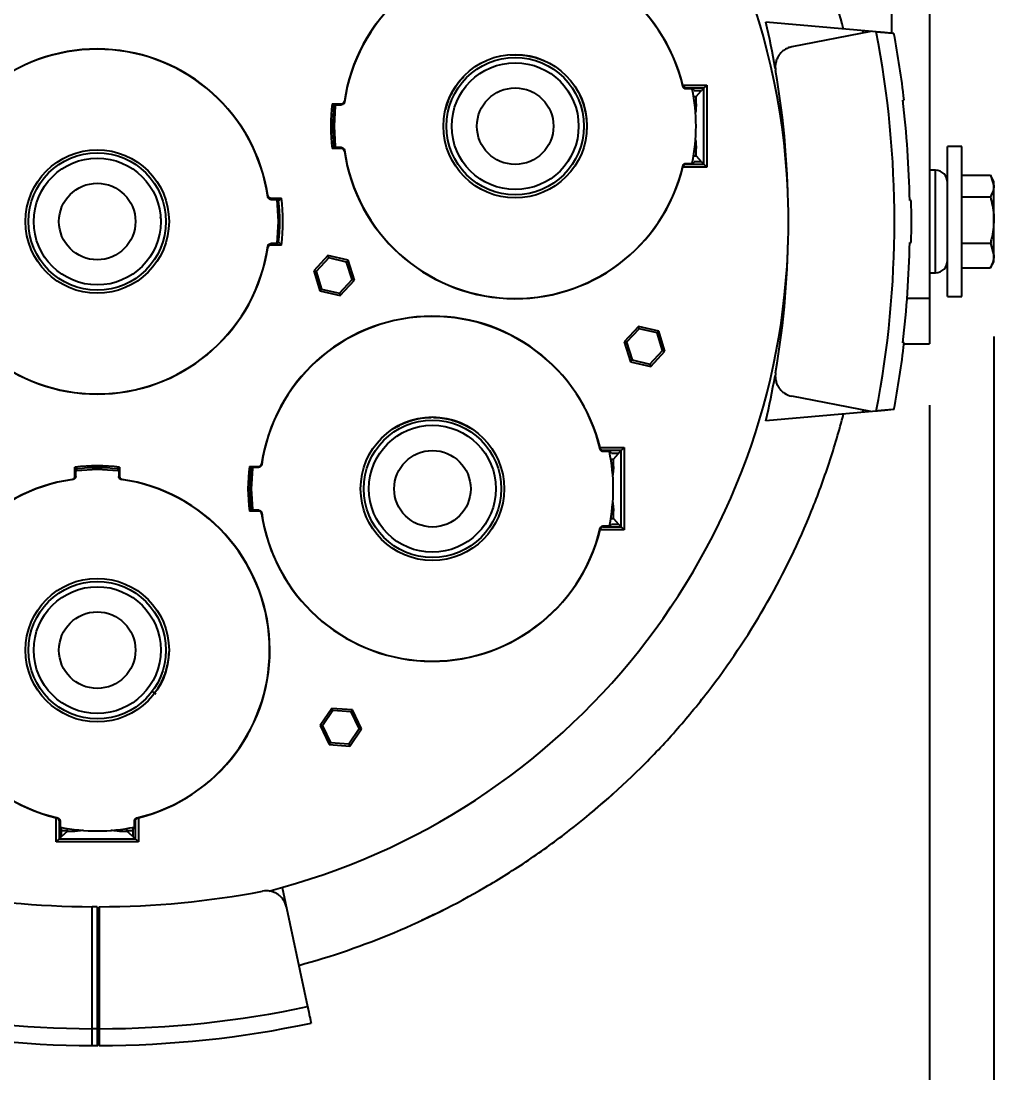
# Model space of a CAD drawing. Header units: inches. Extents: x 1.2 to 44.8, y 1.3 to 32.8.
# Drawn here: x 40 to 44.77, y 6.15 to 11.3 of the extents above; entities that cross this region are included whole.
import ezdxf

# ---------------------------------------------------------------- set-up
doc = ezdxf.new("R2010")
doc.units = ezdxf.units.IN
doc.header["$MEASUREMENT"] = 0
doc.layers.add('DIM', color=1, linetype='Continuous')
doc.layers.add('OBJECT', color=7, linetype='Continuous')
doc.styles.add('Arial', font='arial.ttf')
doc.dimstyles.new('ANSI & Metric .30 Stacked', dxfattribs={"dimscale": 2.666667, "dimtxt": 0.3, "dimasz": 0.375, "dimexe": 0.3, "dimexo": 0.3, "dimgap": 0.1, "dimtad": 0, "dimtih": 1, "dimtoh": 1, "dimzin": 4, "dimdsep": 46, "dimtxsty": 'Arial', "dimcen": 0.15, "dimadec": 0, "dimazin": 0, "dimtfac": 0.75, "dimtofl": 0, "dimtmove": 0, "dimatfit": 3, "dimfxl": 1, "dimtolj": 1, "dimtzin": 0, "dimarcsym": 0})

# ---------------------------------------------------------------- blocks, each defined once
blk = doc.blocks.new('*D10')
at = {"layer": 'Defpoints', "color": 0, "transparency": 16777216}
for p in [(36.2263, 9.7215), (44.4503, 9.7215), (36.2263, 4.8502)]:
    blk.add_point(p, dxfattribs=at)
at = {"layer": 'DIM', "color": 0, "lineweight": -2, "transparency": 16777216}
for p, q in [((36.2263, 9.4215), (36.2263, 4.5502)), ((44.4503, 9.4215), (44.4503, 4.5502)), ((36.6013, 4.8502), (39.456, 4.8502)), ((44.0753, 4.8502), (41.2307, 4.8502))]:
    blk.add_line(p, q, dxfattribs=at)
at = {"layer": 'DIM', "color": 0, "transparency": 16777216}
for points in [[(36.6013, 4.9127), (36.6013, 4.7877), (36.2263, 4.8502)], [(44.0753, 4.9127), (44.0753, 4.7877), (44.4503, 4.8502)]]:
    blk.add_solid(points, dxfattribs=at)
at = {"layer": 'DIM', "color": 0, "transparency": 16777216, "char_height": 0.3, "attachment_point": 5, "style": 'Arial'}
for s, insert in [('\\A1;8.22', (40.3433, 5.1034)), ('\\A1;[209mm]', (40.3433, 4.558))]:
    blk.add_mtext(s, dxfattribs=dict(at, insert=insert))
blk = doc.blocks.new('*D11')
at = {"layer": 'Defpoints', "color": 0, "transparency": 16777216}
for p in [(34.8983, 10.8449), (44.7658, 10.058), (34.8983, 3.4586)]:
    blk.add_point(p, dxfattribs=at)
at = {"layer": 'DIM', "color": 0, "lineweight": -2, "transparency": 16777216}
for p, q in [((34.8983, 10.5449), (34.8983, 3.1586)), ((44.7658, 9.758), (44.7658, 3.1586)), ((35.2733, 3.4586), (39.4696, 3.4586)), ((44.3908, 3.4586), (41.2443, 3.4586))]:
    blk.add_line(p, q, dxfattribs=at)
at = {"layer": 'DIM', "color": 0, "transparency": 16777216}
for points in [[(35.2733, 3.5211), (35.2733, 3.3961), (34.8983, 3.4586)], [(44.3908, 3.5211), (44.3908, 3.3961), (44.7658, 3.4586)]]:
    blk.add_solid(points, dxfattribs=at)
at = {"layer": 'DIM', "color": 0, "transparency": 16777216, "char_height": 0.3, "attachment_point": 5, "style": 'Arial'}
for s, insert in [('\\A1;9.87', (40.357, 3.7117)), ('\\A1;[251mm]', (40.357, 3.1663))]:
    blk.add_mtext(s, dxfattribs=dict(at, insert=insert))

msp = doc.modelspace()

# ---------------------------------------------------------------- linework, layer by layer
at = {"layer": 'OBJECT'}
for p, q in [((44.2633, 16.7992), (44.2633, 11.2439)), ((44.4503, 16.7992), (44.4503, 9.7215)), ((44.1895, 11.2503), (43.6491, 11.2976)), ((44.1633, 11.2526), (43.7756, 11.1772)), ((44.1247, 11.2451), (44.1247, 11.256)), ((43.2416, 10.9904), (43.3599, 10.9904)), ((43.2421, 10.9886), (43.2416, 10.9904)), ((43.345, 10.9755), (43.3599, 10.9904)), ((43.3599, 10.9904), (43.3599, 10.5873)), ((43.345, 10.9755), (43.2568, 10.9755)), ((43.2829, 10.9711), (43.2572, 10.9711)), ((43.2944, 10.9343), (43.3076, 10.9343)), ((43.2973, 10.9638), (43.3333, 10.9638)), ((43.3076, 10.9343), (43.3318, 10.962)), ((43.3076, 10.8983), (43.3076, 10.9343)), ((43.345, 10.9755), (43.3333, 10.9638)), ((43.345, 10.6021), (43.345, 10.9755)), ((41.5239, 10.8983), (41.5693, 10.8983)), ((41.5239, 10.8983), (41.5323, 10.8888)), ((41.5323, 10.8888), (41.5413, 10.8888)), ((41.5348, 10.7888), (41.5405, 10.8892)), ((41.5456, 10.894), (41.5695, 10.894)), ((43.2974, 10.8996), (43.3076, 10.8983)), ((43.307, 10.8875), (43.2976, 10.8886)), ((44.319, 10.9155), (44.3251, 10.9161)), ((41.5405, 10.6888), (41.5348, 10.7888)), ((41.5239, 10.6793), (41.5323, 10.6888)), ((41.5693, 10.6793), (41.5239, 10.6793)), ((41.5405, 10.6888), (41.5323, 10.6888)), ((41.5695, 10.6837), (41.5456, 10.6837)), ((43.3076, 10.6793), (43.2972, 10.6781)), ((43.2998, 10.6893), (43.307, 10.6901)), ((43.3076, 10.6433), (43.3076, 10.6793)), ((44.6083, 10.689), (44.5383, 10.689)), ((44.5383, 9.954), (44.5383, 10.689)), ((44.6083, 9.954), (44.6083, 10.689)), ((43.2944, 10.6433), (43.3076, 10.6433)), ((43.3076, 10.6433), (43.3318, 10.6156)), ((43.2416, 10.5873), (43.2421, 10.589)), ((43.3599, 10.5873), (43.2416, 10.5873)), ((43.2568, 10.6021), (43.345, 10.6021)), ((43.2572, 10.6066), (43.2829, 10.6066)), ((43.3333, 10.6138), (43.2973, 10.6138)), ((43.3333, 10.6138), (43.3599, 10.5873)), ((44.4793, 10.5728), (44.4503, 10.5733)), ((44.4793, 10.0703), (44.4793, 10.5728)), ((44.6083, 10.5487), (44.7482, 10.5487)), ((44.7658, 10.5184), (44.7481, 10.549)), ((44.7482, 10.5487), (44.7658, 10.4957)), ((44.7658, 10.1247), (44.7658, 10.5184)), ((41.2238, 10.4367), (41.2751, 10.4367)), ((41.2239, 10.4298), (41.2479, 10.4298)), ((41.2524, 10.4299), (41.2591, 10.3215)), ((41.2534, 10.4215), (41.2616, 10.4215)), ((41.2751, 10.4367), (41.2616, 10.4215)), ((44.3607, 10.4239), (44.3533, 10.4245)), ((44.6083, 10.4428), (44.7482, 10.4428)), ((41.2591, 10.3215), (41.2525, 10.2136)), ((41.2751, 10.2063), (41.2238, 10.2063)), ((41.2479, 10.2132), (41.2239, 10.2132)), ((41.2616, 10.2215), (41.2534, 10.2215)), ((41.2751, 10.2063), (41.2616, 10.2215)), ((44.3533, 10.2185), (44.3599, 10.2191)), ((44.6083, 10.2157), (44.7482, 10.2157)), ((44.7482, 10.2157), (44.7658, 10.155)), ((41.5033, 10.1545), (41.4337, 10.0795)), ((41.603, 10.1317), (41.5033, 10.1545)), ((41.5069, 10.1429), (41.5033, 10.1545)), ((41.5069, 10.1429), (41.4455, 10.0768)), ((41.5948, 10.1228), (41.5069, 10.1429)), ((41.5948, 10.1228), (41.603, 10.1317)), ((41.6214, 10.0367), (41.5948, 10.1228)), ((41.6332, 10.034), (41.603, 10.1317)), ((44.7481, 10.094), (44.7658, 10.1247)), ((41.4337, 10.0795), (41.4639, 9.9817)), ((41.4455, 10.0768), (41.4337, 10.0795)), ((41.4455, 10.0768), (41.4721, 9.9906)), ((44.4503, 10.0698), (44.4793, 10.0703)), ((44.6083, 10.0944), (44.7482, 10.0944)), ((44.7482, 10.0944), (44.7497, 10.099)), ((41.56, 9.9706), (41.6214, 10.0367)), ((41.5636, 9.959), (41.6332, 10.034)), ((41.6214, 10.0367), (41.6332, 10.034)), ((41.4721, 9.9906), (41.4639, 9.9817)), ((41.4639, 9.9817), (41.5636, 9.959)), ((41.4721, 9.9906), (41.56, 9.9706)), ((41.56, 9.9706), (41.5636, 9.959)), ((44.5383, 9.954), (44.6083, 9.954)), ((44.4503, 9.9436), (44.338, 9.9436)), ((43.0242, 9.8073), (42.9546, 9.7324)), ((43.0277, 9.7958), (42.9664, 9.7297)), ((43.1239, 9.7846), (43.0242, 9.8073)), ((43.0277, 9.7958), (43.0242, 9.8073)), ((43.1157, 9.7757), (43.0277, 9.7958)), ((43.1157, 9.7757), (43.1239, 9.7846)), ((43.1423, 9.6895), (43.1157, 9.7757)), ((43.1541, 9.6868), (43.1239, 9.7846)), ((42.9546, 9.7324), (42.9848, 9.6346)), ((42.9664, 9.7297), (42.9546, 9.7324)), ((42.9664, 9.7297), (42.993, 9.6435)), ((44.3261, 9.7269), (44.319, 9.7275)), ((44.3223, 9.7215), (44.4503, 9.7215)), ((42.993, 9.6435), (42.9848, 9.6346)), ((42.993, 9.6435), (43.0809, 9.6234)), ((43.0809, 9.6234), (43.1423, 9.6895)), ((43.0845, 9.6119), (43.1541, 9.6868)), ((43.1423, 9.6895), (43.1541, 9.6868)), ((42.9848, 9.6346), (43.0845, 9.6119)), ((43.0809, 9.6234), (43.0845, 9.6119)), ((44.1633, 9.3904), (43.7756, 9.4658)), ((44.1895, 9.3927), (43.6491, 9.3455)), ((44.1247, 9.3871), (44.1247, 9.3979)), ((42.8361, 9.2138), (42.9544, 9.2138)), ((42.8366, 9.212), (42.8361, 9.2138)), ((42.9395, 9.1989), (42.8513, 9.1989)), ((42.8774, 9.1944), (42.8517, 9.1944)), ((42.8918, 9.1872), (42.9278, 9.1872)), ((42.9021, 9.1577), (42.9263, 9.1854)), ((42.9395, 9.1989), (42.9278, 9.1872)), ((42.9395, 9.1989), (42.9544, 9.2138)), ((42.9395, 8.8255), (42.9395, 9.1989)), ((42.9544, 9.2138), (42.9544, 8.8106)), ((42.8889, 9.1577), (42.9021, 9.1577)), ((42.8919, 9.1229), (42.9021, 9.1217)), ((42.9021, 9.1217), (42.9021, 9.1577)), ((40.2638, 9.0729), (40.2638, 9.1183)), ((40.2638, 9.1183), (40.2733, 9.1098)), ((40.2681, 9.0726), (40.2681, 9.0966)), ((40.2728, 9.1016), (40.3733, 9.1074)), ((40.2733, 9.1017), (40.2733, 9.1098)), ((40.3733, 9.1074), (40.4736, 9.1017)), ((40.4828, 9.1183), (40.4733, 9.1098)), ((40.4733, 9.1098), (40.4733, 9.1009)), ((40.4784, 9.0966), (40.4784, 9.0726)), ((40.4828, 9.1183), (40.4828, 9.0729)), ((41.1184, 9.1217), (41.1638, 9.1217)), ((41.1184, 9.1217), (41.1268, 9.1122)), ((41.1268, 9.1122), (41.135, 9.1122)), ((41.1293, 9.0122), (41.135, 9.1122)), ((41.1401, 9.1174), (41.164, 9.1174)), ((42.9015, 9.1109), (42.8921, 9.112)), ((41.135, 8.9122), (41.1293, 9.0122)), ((41.1184, 8.9027), (41.1268, 8.9122)), ((41.1638, 8.9027), (41.1184, 8.9027)), ((41.135, 8.9122), (41.1268, 8.9122)), ((41.164, 8.907), (41.1401, 8.907)), ((42.8889, 8.8667), (42.9021, 8.8667)), ((42.9021, 8.9027), (42.8917, 8.9014)), ((42.8943, 8.9127), (42.9015, 8.9135)), ((42.9021, 8.8667), (42.9021, 8.9027)), ((42.9021, 8.8667), (42.9263, 8.839)), ((42.8513, 8.8255), (42.9395, 8.8255)), ((42.8517, 8.8299), (42.8774, 8.8299)), ((42.9278, 8.8372), (42.8918, 8.8372)), ((42.9544, 8.8106), (42.9278, 8.8372)), ((42.8361, 8.8106), (42.8366, 8.8124)), ((42.9544, 8.8106), (42.8361, 8.8106)), ((40.6623, 8.0051), (40.6441, 8.0196)), ((41.5221, 7.936), (41.4645, 7.8515)), ((41.5273, 7.9251), (41.4765, 7.8506)), ((41.5273, 7.9251), (41.5221, 7.936)), ((41.6241, 7.9284), (41.5221, 7.936)), ((41.6173, 7.9184), (41.5273, 7.9251)), ((41.6173, 7.9184), (41.6241, 7.9284)), ((41.6564, 7.8371), (41.6173, 7.9184)), ((41.6685, 7.8362), (41.6241, 7.9284)), ((41.4765, 7.8506), (41.4645, 7.8515)), ((41.4645, 7.8515), (41.5088, 7.7593)), ((41.4765, 7.8506), (41.5157, 7.7693)), ((41.6056, 7.7626), (41.6564, 7.8371)), ((41.6108, 7.7517), (41.6685, 7.8362)), ((41.6564, 7.8371), (41.6685, 7.8362)), ((41.5157, 7.7693), (41.5088, 7.7593)), ((41.5088, 7.7593), (41.6108, 7.7517)), ((41.5157, 7.7693), (41.6056, 7.7626)), ((41.6056, 7.7626), (41.6108, 7.7517)), ((40.1717, 7.2822), (40.1717, 7.4005)), ((40.1717, 7.4005), (40.1735, 7.4001)), ((40.1866, 7.3853), (40.1866, 7.2971)), ((40.191, 7.3849), (40.191, 7.3592)), ((40.5555, 7.3592), (40.5555, 7.3849)), ((40.56, 7.2971), (40.56, 7.3853)), ((40.5731, 7.4001), (40.5748, 7.4005)), ((40.5748, 7.4005), (40.5748, 7.2822)), ((40.1983, 7.3088), (40.1983, 7.3449)), ((40.2278, 7.3361), (40.1983, 7.3361)), ((40.2001, 7.3104), (40.2278, 7.3346)), ((40.2278, 7.3346), (40.2278, 7.3477)), ((40.2278, 7.3346), (40.2638, 7.3346)), ((40.2638, 7.3346), (40.2625, 7.3449)), ((40.2738, 7.3423), (40.2746, 7.3352)), ((40.472, 7.3352), (40.4731, 7.3445)), ((40.484, 7.3448), (40.4828, 7.3346)), ((40.4828, 7.3346), (40.5188, 7.3346)), ((40.5188, 7.3346), (40.5188, 7.3477)), ((40.5483, 7.3361), (40.5188, 7.3361)), ((40.5465, 7.3104), (40.5188, 7.3346)), ((40.5483, 7.3449), (40.5483, 7.3088)), ((40.1983, 7.3088), (40.1717, 7.2822)), ((40.5748, 7.2822), (40.1717, 7.2822)), ((40.1866, 7.2971), (40.56, 7.2971)), ((40.5483, 7.3088), (40.5748, 7.2822)), ((41.2793, 7.059), (41.4035, 6.4748)), ((40.3483, 6.3666), (40.3483, 6.9643)), ((40.3733, 6.9643), (40.3483, 6.9643)), ((40.3733, 6.9643), (40.3733, 6.3666)), ((40.3833, 6.9642), (40.3833, 6.3665)), ((40.3733, 6.8873), (40.3833, 6.8873)), ((40.3833, 6.8403), (40.3733, 6.8403)), ((40.3833, 6.8176), (40.3733, 6.8176)), ((40.3833, 6.7477), (40.3733, 6.7476)), ((40.3733, 6.6606), (40.3833, 6.6607)), ((40.3833, 6.638), (40.3733, 6.6379)), ((40.3833, 6.6366), (40.3733, 6.6366)), ((40.3733, 6.4372), (40.3833, 6.4373)), ((40.3733, 6.4077), (40.3833, 6.4078)), ((40.3733, 6.3666), (40.3483, 6.3666)), ((40.3447, 6.284), (40.3769, 6.284))]:
    msp.add_line(p, q, dxfattribs=at)
at = {"layer": 'OBJECT', "flags": 128}
msp.add_lwpolyline([(40.6823, 10.3378), (40.6821, 10.3384), (40.6816, 10.3394)], dxfattribs=at)
at = {"layer": 'OBJECT'}
for centre, radius in [((42.4206, 10.7888), 0.3516), ((42.4206, 10.7888), 0.3367), ((42.4206, 10.7888), 0.3108), ((42.4206, 10.7888), 0.1875), ((40.3733, 10.3215), 0.3516), ((40.3733, 10.3215), 0.3367), ((40.3733, 10.3215), 0.3108), ((40.3733, 10.3215), 0.1875), ((42.0151, 9.0122), 0.3516), ((42.0151, 9.0122), 0.3367), ((42.0151, 9.0122), 0.3108), ((42.0151, 9.0122), 0.1875), ((40.3733, 8.2215), 0.3516), ((40.3733, 8.2215), 0.3367), ((40.3733, 8.2215), 0.3108), ((40.3733, 8.2215), 0.1875)]:
    msp.add_circle(centre, radius, dxfattribs=at)
for centre, radius, start, end in [((40.3733, 10.3215), 3.386, 1.3042, 82.279), ((42.4206, 10.7888), 0.8454, 13.7937, 171.6796), ((42.4206, 10.7888), 0.8445, 13.2724, 171.9611), ((39.3733, 10.3215), 4.3858, 9.8545, 12.859), ((39.3733, 10.3215), 4.905, 349.0849, 10.9151), ((39.3733, 10.3215), 4.9882, 6.8463, 10.6458), ((40.3733, 10.3215), 0.8445, 8.255, 166.7276), ((40.3733, 10.3215), 0.8454, 8.7123, 166.2063), ((39.3733, 10.3215), 4.3858, 350.2774, 9.7226), ((42.4206, 10.7888), 0.8858, 348.2179, 11.8617), ((42.4206, 10.7888), 0.9034, 173.0399, 186.9601), ((42.4206, 10.7888), 0.8939, 173.5771, 186.4229), ((42.4206, 10.7888), 0.8445, 188.0389, 346.7276), ((42.4206, 10.7888), 0.8454, 188.3204, 346.2063), ((44.4783, 10.5128), 0.06, 0, 89), ((40.3733, 10.3215), 0.8939, 353.5771, 6.4229), ((40.3733, 10.3215), 0.9091, 352.7193, 7.2807), ((39.3733, 10.3215), 4.9882, 358.8235, 1.175), ((40.3733, 10.3215), 3.386, 284.36, 358.6958), ((40.3733, 10.3215), 0.8445, 193.2724, 351.745), ((40.3733, 10.3215), 0.8454, 193.7937, 351.2877), ((44.4783, 10.1303), 0.06, 271, 0), ((42.0151, 9.0122), 0.8454, 13.7937, 171.6796), ((42.0151, 9.0122), 0.8445, 13.2724, 171.9611), ((39.3733, 10.3215), 4.9882, 349.3537, 353.1543), ((39.3733, 10.3215), 4.3858, 347.141, 350.065), ((42.0151, 9.0122), 0.8858, 348.2179, 11.8617), ((40.3733, 8.2215), 0.9034, 83.0399, 96.9601), ((40.3733, 8.2215), 0.8939, 83.5771, 96.4229), ((42.0151, 9.0122), 0.9034, 173.0399, 186.9601), ((42.0151, 9.0122), 0.8939, 173.5771, 186.4229), ((40.3733, 8.2215), 0.8454, 98.3204, 256.2063), ((40.3733, 8.2215), 0.8445, 98.0389, 256.7276), ((40.3733, 8.2215), 0.8445, 283.2724, 81.9611), ((40.3733, 8.2215), 0.8454, 283.7937, 81.6796), ((42.0151, 9.0122), 0.8454, 188.3204, 346.2063), ((42.0151, 9.0122), 0.8445, 188.0389, 346.7276), ((40.3733, 8.2215), 0.8858, 258.2179, 281.8617), ((40.3683, 11.3215), 4.3573, 259.2855, 269.737), ((40.3733, 11.3215), 4.3573, 270.1315, 280.7145), ((40.3683, 11.3215), 4.955, 258.0823, 269.7687), ((40.3733, 11.3215), 4.955, 270.1156, 282), ((40.3733, 11.3215), 5.0376, 270.1143, 281.9998), ((40.3683, 11.3215), 5.0376, 258.1944, 269.773)]:
    msp.add_arc(centre, radius, start, end, dxfattribs=at)
for centre, major_axis, ratio, start_param, end_param in [((42.4206, 10.8946), (0, 0.8486), 0.989844, 4.802654, 4.807891), ((42.4206, 10.2833), (0, 1.1844), 0.904333, 5.324483, 5.330777), ((43.3315, 10.9769), (0, 0.015), 0.122785, 3.281219, 3.658631), ((42.4206, 9.8977), (0, 1.4876), 0.800731, 0.837718, 0.841635), ((42.4206, 10.9475), (0, 0.8702), 0.979895, 1.627364, 1.63232), ((43.3186, 10.7888), (0, 0.1364), 0.122792, 0.762016, 1.060643), ((43.3186, 10.7888), (0, 0.1364), 0.122792, 2.080949, 2.379577), ((42.4206, 11.6799), (0, 1.4876), 0.800731, 2.299958, 2.303875), ((42.4206, 10.6302), (0, 0.8702), 0.979895, 1.509272, 1.514229), ((42.4206, 10.6831), (0, 0.8486), 0.989844, 4.616887, 4.622124), ((42.4206, 11.2944), (0, 1.1844), 0.904333, 4.094001, 4.100295), ((43.3315, 10.6008), (0, 0.015), 0.122785, 5.766147, 6.143559), ((40.3733, 10.4132), (0, 0.8574), 0.992257, 4.731822, 4.739891), ((40.3733, 9.9182), (0, 1.0816), 0.927871, 5.196425, 5.203717), ((40.3733, 10.2299), (0, 0.8574), 0.992257, 4.684887, 4.692956), ((40.3733, 10.7249), (0, 1.0816), 0.927871, 4.221061, 4.228353), ((42.0151, 9.118), (0, 0.8486), 0.989844, 4.802654, 4.807891), ((42.0151, 8.5067), (0, 1.1844), 0.904333, 5.324483, 5.330777), ((42.926, 9.2002), (0, 0.015), 0.122785, 3.281219, 3.658631), ((40.2146, 8.2215), (0.8702, 0), 0.979895, 1.509272, 1.514229), ((41.2644, 8.2215), (1.4876, 0), 0.800731, 2.299958, 2.303875), ((39.4822, 8.2215), (1.4876, 0), 0.800731, 0.837718, 0.841635), ((40.5319, 8.2215), (0.8702, 0), 0.979895, 1.627364, 1.63232), ((42.0151, 8.1211), (0, 1.4876), 0.800731, 0.837718, 0.841635), ((42.0151, 9.1709), (0, 0.8702), 0.979895, 1.627364, 1.63232), ((42.9131, 9.0122), (0, 0.1364), 0.122792, 0.762016, 1.060643), ((42.9131, 9.0122), (0, 0.1364), 0.122792, 2.080949, 2.379577), ((42.0151, 9.9033), (0, 1.4876), 0.800731, 2.299958, 2.303875), ((42.0151, 8.8535), (0, 0.8702), 0.979895, 1.509272, 1.514229), ((42.0151, 8.9064), (0, 0.8486), 0.989844, 4.616887, 4.622124), ((42.0151, 9.5177), (0, 1.1844), 0.904333, 4.094001, 4.100295), ((42.926, 8.8242), (0, 0.015), 0.122785, 5.766147, 6.143559), ((40.2675, 8.2215), (0.8486, 0), 0.989844, 4.616887, 4.622124), ((40.479, 8.2215), (0.8486, 0), 0.989844, 4.802654, 4.807891), ((40.8788, 8.2215), (1.1844, 0), 0.904333, 4.094001, 4.100295), ((40.3733, 7.3236), (0.1364, 0), 0.122792, 2.080949, 2.379577), ((40.3733, 7.3236), (0.1364, 0), 0.122792, 0.762016, 1.060643), ((39.8677, 8.2215), (1.1844, 0), 0.904333, 5.324483, 5.330777), ((40.1852, 7.3106), (0.015, 0), 0.122785, 5.766147, 6.143559), ((40.5613, 7.3106), (0.015, 0), 0.122785, 3.281219, 3.658631)]:
    msp.add_ellipse(centre, major_axis=major_axis, ratio=ratio, start_param=start_param, end_param=end_param, dxfattribs=at)
for points, knots in [([(44.0287, 11.2644), (43.9937, 11.4001), (43.9514, 11.5331), (43.8524, 11.7938), (43.7957, 11.9214), (43.7156, 12.0776), (43.6991, 12.1086), (43.6652, 12.1704), (43.6478, 12.2011), (43.5942, 12.2925), (43.5569, 12.3522), (43.4405, 12.5273), (43.3569, 12.6391), (43.1778, 12.8528), (43.0822, 12.9546), (42.9299, 13.1), (42.8776, 13.1472), (42.7701, 13.2389), (42.7152, 13.283), (42.5477, 13.4104), (42.4321, 13.4886), (42.1928, 13.6319), (42.0693, 13.697), (41.9417, 13.7554)], [0, 0, 0, 0, 0.125, 0.125, 0.25, 0.25, 0.28125, 0.28125, 0.3125, 0.3125, 0.375, 0.375, 0.5, 0.5, 0.625, 0.625, 0.6875, 0.6875, 0.75, 0.75, 0.875, 0.875, 1, 1, 1, 1]), ([(44.2748, 11.2429), (44.2749, 11.2428), (44.2753, 11.2428), (44.2693, 11.2433), (44.2557, 11.2445), (44.2475, 11.2452), (44.238, 11.2461), (44.2302, 11.2468), (44.2214, 11.2475), (44.2122, 11.2483), (44.2018, 11.2492), (44.1941, 11.2499), (44.1895, 11.2503)], [0, 0, 0, 0, 0.225613, 0.631159, 0.732351, 0.833942, 0.874117, 0.914729, 0.943921, 0.959762, 0.975715, 1, 1, 1, 1]), ([(42.3936, 11.1378), (42.3962, 11.138), (42.4096, 11.1389), (42.4283, 11.1391), (42.4549, 11.1375), (42.4761, 11.1348), (42.5023, 11.1296), (42.5229, 11.124), (42.549, 11.1151), (42.5643, 11.1081), (42.5748, 11.1034)], [0, 0, 0, 0, 0.042884, 0.214588, 0.300374, 0.472079, 0.557864, 0.729568, 0.815354, 1, 1, 1, 1]), ([(43.7756, 11.1772), (43.7692, 11.176), (43.763, 11.1742), (43.7512, 11.1694), (43.7454, 11.1663), (43.7346, 11.1593), (43.7296, 11.1553), (43.7203, 11.1463), (43.7161, 11.1413), (43.7088, 11.1307), (43.7056, 11.1251), (43.7005, 11.1133), (43.6984, 11.1071), (43.6942, 11.0883), (43.6939, 11.0751), (43.6961, 11.0622)], [0, 0, 0, 0, 0.125, 0.125, 0.25, 0.25, 0.375, 0.375, 0.5, 0.5, 0.625, 0.625, 0.75, 0.75, 1, 1, 1, 1]), ([(42.0804, 10.8695), (42.081, 10.8721), (42.0842, 10.8851), (42.0897, 10.903), (42.0994, 10.9278), (42.1085, 10.9472), (42.1214, 10.9705), (42.1331, 10.9885), (42.1498, 11.0108), (42.1614, 11.0235), (42.1695, 11.0322)], [0, 0, 0, 0, 0.042621, 0.213271, 0.29853, 0.469183, 0.55444, 0.725091, 0.81035, 1, 1, 1, 1]), ([(43.2426, 10.9827), (43.2425, 10.9839), (43.2423, 10.9859), (43.2421, 10.9879), (43.2421, 10.9886)], [0, 0, 0, 0, 0.60643, 1, 1, 1, 1]), ([(43.2568, 10.9755), (43.2568, 10.9755), (43.2553, 10.9757), (43.2518, 10.9766), (43.2473, 10.9795), (43.2437, 10.9838), (43.2426, 10.9871), (43.2421, 10.9886)], [0, 0, 0, 0, 0.006138, 0.254994, 0.577239, 0.809771, 1, 1, 1, 1]), ([(43.2572, 10.9711), (43.2561, 10.9711), (43.2534, 10.9713), (43.2492, 10.9731), (43.2454, 10.9764), (43.2434, 10.9799), (43.2428, 10.9821), (43.2426, 10.9827)], [0, 0, 0, 0, 0.159724, 0.409626, 0.659763, 0.911657, 1, 1, 1, 1]), ([(42.7355, 10.9426), (42.7366, 10.9402), (42.7424, 10.9282), (42.7494, 10.9108), (42.7577, 10.8855), (42.7629, 10.8647), (42.7677, 10.8385), (42.7701, 10.8172), (42.7714, 10.7898), (42.7705, 10.773), (42.7699, 10.7615)], [0, 0, 0, 0, 0.042902, 0.214678, 0.3005, 0.472278, 0.558098, 0.729875, 0.815696, 1, 1, 1, 1]), ([(43.2934, 10.9699), (43.2932, 10.97), (43.2928, 10.9703), (43.2907, 10.9707), (43.288, 10.9709), (43.2852, 10.9711), (43.2834, 10.9711), (43.2829, 10.9711)], [0, 0, 0, 0, 0.220811, 0.441948, 0.667498, 0.896783, 1, 1, 1, 1]), ([(41.5354, 10.8932), (41.5356, 10.8933), (41.536, 10.8935), (41.5379, 10.8937), (41.5406, 10.8939), (41.5434, 10.894), (41.545, 10.894), (41.5456, 10.894)], [0, 0, 0, 0, 0.2218834, 0.4442139, 0.6680563, 0.8929039, 1, 1, 1, 1]), ([(41.5693, 10.8983), (41.571, 10.8985), (41.5743, 10.8988), (41.5788, 10.9014), (41.5822, 10.9052), (41.5837, 10.9087), (41.5841, 10.9108), (41.5841, 10.9112)], [0, 0, 0, 0, 0.235641, 0.471271, 0.707249, 0.944054, 1, 1, 1, 1]), ([(41.5844, 10.9069), (41.5843, 10.9062), (41.5839, 10.9041), (41.5822, 10.9005), (41.5789, 10.8969), (41.5744, 10.8944), (41.5711, 10.8941), (41.5695, 10.894)], [0, 0, 0, 0, 0.10112, 0.304982, 0.541658, 0.777543, 1, 1, 1, 1]), ([(41.5841, 10.9112), (41.5842, 10.9103), (41.5843, 10.9089), (41.5844, 10.9075), (41.5844, 10.9069)], [0, 0, 0, 0, 0.607349, 1, 1, 1, 1]), ([(43.3076, 10.8983), (43.3075, 10.8967), (43.3075, 10.8933), (43.3073, 10.8897), (43.3071, 10.888), (43.307, 10.8875)], [0, 0, 0, 0, 0.417399, 0.834952, 1, 1, 1, 1]), ([(41.5456, 10.6837), (41.5451, 10.6837), (41.5434, 10.6837), (41.5407, 10.6837), (41.538, 10.6839), (41.536, 10.6842), (41.5356, 10.6844), (41.5354, 10.6845)], [0, 0, 0, 0, 0.100056, 0.322332, 0.546536, 0.77142, 1, 1, 1, 1]), ([(41.5841, 10.6665), (41.5837, 10.6681), (41.5829, 10.6714), (41.5797, 10.6755), (41.5754, 10.6784), (41.5717, 10.6793), (41.5697, 10.6793), (41.5693, 10.6793)], [0, 0, 0, 0, 0.237631, 0.475284, 0.71236, 0.948558, 1, 1, 1, 1]), ([(41.5695, 10.6837), (41.5703, 10.6836), (41.5724, 10.6835), (41.5762, 10.6824), (41.5802, 10.6796), (41.5833, 10.6755), (41.584, 10.6723), (41.5844, 10.6707)], [0, 0, 0, 0, 0.101229, 0.305344, 0.540043, 0.77531, 1, 1, 1, 1]), ([(41.5844, 10.6707), (41.5843, 10.6699), (41.5842, 10.6684), (41.5842, 10.667), (41.5841, 10.6665)], [0, 0, 0, 0, 0.607349, 1, 1, 1, 1]), ([(43.307, 10.6901), (43.3071, 10.6889), (43.3074, 10.6863), (43.3075, 10.6824), (43.3076, 10.68), (43.3076, 10.6793)], [0, 0, 0, 0, 0.412552, 0.825018, 1, 1, 1, 1]), ([(43.2568, 10.6021), (43.2568, 10.6021), (43.2553, 10.602), (43.2518, 10.601), (43.2473, 10.5981), (43.2437, 10.5938), (43.2426, 10.5905), (43.2421, 10.589)], [0, 0, 0, 0, 0.006138, 0.254994, 0.577239, 0.809771, 1, 1, 1, 1]), ([(43.2421, 10.589), (43.2422, 10.5902), (43.2424, 10.5922), (43.2425, 10.5942), (43.2426, 10.5949)], [0, 0, 0, 0, 0.604349, 1, 1, 1, 1]), ([(43.2426, 10.5949), (43.2429, 10.596), (43.2437, 10.5986), (43.2464, 10.6023), (43.2506, 10.6053), (43.2544, 10.6065), (43.2567, 10.6066), (43.2572, 10.6066)], [0, 0, 0, 0, 0.159616, 0.413178, 0.666476, 0.91794, 1, 1, 1, 1]), ([(43.2829, 10.6066), (43.2833, 10.6066), (43.2849, 10.6066), (43.2876, 10.6067), (43.2905, 10.6069), (43.2927, 10.6073), (43.2931, 10.6076), (43.2934, 10.6077)], [0, 0, 0, 0, 0.082168, 0.306264, 0.534946, 0.764555, 1, 1, 1, 1]), ([(44.7658, 10.4957), (44.7657, 10.4945), (44.7655, 10.4766), (44.7565, 10.4591), (44.7482, 10.4428)], [0, 0, 0, 0, 0.070201, 1, 1, 1, 1]), ([(41.2091, 10.4428), (41.209, 10.4442), (41.209, 10.4464), (41.2089, 10.4487), (41.2089, 10.4496)], [0, 0, 0, 0, 0.603863, 1, 1, 1, 1]), ([(41.2089, 10.4496), (41.2093, 10.4479), (41.2102, 10.4446), (41.2135, 10.4405), (41.2178, 10.4377), (41.2215, 10.4368), (41.2234, 10.4367), (41.2238, 10.4367)], [0, 0, 0, 0, 0.240423, 0.480896, 0.719989, 0.956785, 1, 1, 1, 1]), ([(41.2239, 10.4298), (41.2227, 10.4299), (41.2197, 10.4301), (41.2155, 10.4321), (41.2118, 10.4356), (41.2097, 10.4394), (41.2092, 10.4419), (41.2091, 10.4428)], [0, 0, 0, 0, 0.174611, 0.408722, 0.64301, 0.87938, 1, 1, 1, 1]), ([(41.2479, 10.4298), (41.2484, 10.4298), (41.25, 10.4298), (41.2527, 10.4297), (41.2555, 10.4294), (41.2575, 10.429), (41.258, 10.4287), (41.2582, 10.4285)], [0, 0, 0, 0, 0.096374, 0.31623, 0.539706, 0.765705, 1, 1, 1, 1]), ([(44.7482, 10.4428), (44.7554, 10.4136), (44.7648, 10.3762), (44.7656, 10.3377), (44.7658, 10.3292)], [0, 0, 0, 0, 0.778131, 1, 1, 1, 1]), ([(44.7658, 10.3292), (44.7635, 10.2984), (44.7606, 10.26), (44.7502, 10.223), (44.7482, 10.2157)], [0, 0, 0, 0, 0.801725, 1, 1, 1, 1]), ([(41.2238, 10.2063), (41.2221, 10.2061), (41.2187, 10.2058), (41.2143, 10.2032), (41.2109, 10.1994), (41.2094, 10.1959), (41.209, 10.1939), (41.2089, 10.1935)], [0, 0, 0, 0, 0.235176, 0.470314, 0.706545, 0.944992, 1, 1, 1, 1]), ([(41.2091, 10.2003), (41.2093, 10.2015), (41.21, 10.2044), (41.2125, 10.2084), (41.2166, 10.2116), (41.2206, 10.2131), (41.2231, 10.2132), (41.2239, 10.2132)], [0, 0, 0, 0, 0.174477, 0.412909, 0.65112, 0.887078, 1, 1, 1, 1]), ([(41.2582, 10.2146), (41.258, 10.2144), (41.2576, 10.2141), (41.2556, 10.2137), (41.2528, 10.2134), (41.2501, 10.2132), (41.2484, 10.2132), (41.2479, 10.2132)], [0, 0, 0, 0, 0.224087, 0.448611, 0.674783, 0.900919, 1, 1, 1, 1]), ([(41.2089, 10.1935), (41.209, 10.1948), (41.209, 10.1971), (41.209, 10.1994), (41.2091, 10.2003)], [0, 0, 0, 0, 0.6038634, 1, 1, 1, 1]), ([(44.7658, 10.155), (44.7657, 10.1536), (44.7655, 10.1331), (44.7565, 10.1131), (44.7482, 10.0944)], [0, 0, 0, 0, 0.070201, 1, 1, 1, 1]), ([(43.6961, 9.5809), (43.695, 9.5744), (43.6945, 9.568), (43.6948, 9.5551), (43.6956, 9.5487), (43.6984, 9.536), (43.7004, 9.5299), (43.7056, 9.5181), (43.7087, 9.5124), (43.7161, 9.5018), (43.7202, 9.4969), (43.7295, 9.4879), (43.7345, 9.4838), (43.7506, 9.4733), (43.7628, 9.4683), (43.7756, 9.4658)], [0, 0, 0, 0, 0.125, 0.125, 0.25, 0.25, 0.375, 0.375, 0.5, 0.5, 0.625, 0.625, 0.75, 0.75, 1, 1, 1, 1]), ([(44.2747, 9.4002), (44.2748, 9.4002), (44.275, 9.4002), (44.2685, 9.3996), (44.2518, 9.3982), (44.242, 9.3973), (44.2305, 9.3963), (44.2236, 9.3957), (44.2157, 9.395), (44.2042, 9.394), (44.1955, 9.3933), (44.1895, 9.3927)], [0, 0, 0, 0, 0.248013, 0.67006, 0.776014, 0.882887, 0.90874, 0.935044, 0.954614, 0.969044, 1, 1, 1, 1]), ([(41.3605, 6.6771), (41.5213, 6.7209), (41.6777, 6.7748), (41.9819, 6.9024), (42.1298, 6.976), (42.3091, 7.0806), (42.3447, 7.1021), (42.4154, 7.1465), (42.4505, 7.1693), (42.5542, 7.2394), (42.6215, 7.2881), (42.8178, 7.4402), (42.9413, 7.5496), (43.1155, 7.7255), (43.1718, 7.7862), (43.2533, 7.8802), (43.28, 7.912), (43.3325, 7.9767), (43.3583, 8.0096), (43.4845, 8.1762), (43.5754, 8.3147), (43.7383, 8.6018), (43.8101, 8.7503), (43.9034, 8.9808), (43.932, 9.0589), (43.9844, 9.2177), (44.0079, 9.2979), (44.0287, 9.3787)], [0, 0, 0, 0, 0.125, 0.125, 0.25, 0.25, 0.28125, 0.28125, 0.3125, 0.3125, 0.375, 0.375, 0.5, 0.5, 0.5625, 0.5625, 0.59375, 0.59375, 0.625, 0.625, 0.75, 0.75, 0.875, 0.875, 0.9375, 0.9375, 1, 1, 1, 1]), ([(41.8331, 9.311), (41.8354, 9.3124), (41.8468, 9.3192), (41.8635, 9.3278), (41.8879, 9.3385), (41.9081, 9.3456), (41.9338, 9.3528), (41.9548, 9.3571), (41.9817, 9.3609), (41.9983, 9.3615), (42.0095, 9.362)], [0, 0, 0, 0, 0.043063, 0.215485, 0.301628, 0.474051, 0.560194, 0.732616, 0.818759, 1, 1, 1, 1]), ([(42.021, 9.362), (42.0237, 9.362), (42.037, 9.3616), (42.0556, 9.36), (42.082, 9.356), (42.1029, 9.3512), (42.1285, 9.3436), (42.1485, 9.3361), (42.1734, 9.3248), (42.1878, 9.3165), (42.1976, 9.3109)], [0, 0, 0, 0, 0.043011, 0.215224, 0.301263, 0.473478, 0.559517, 0.731731, 0.81777, 1, 1, 1, 1]), ([(42.8371, 9.2061), (42.837, 9.2073), (42.8368, 9.2093), (42.8366, 9.2112), (42.8366, 9.212)], [0, 0, 0, 0, 0.60643, 1, 1, 1, 1]), ([(42.8513, 9.1989), (42.8513, 9.1989), (42.8498, 9.1991), (42.8463, 9.2), (42.8418, 9.2029), (42.8382, 9.2072), (42.8371, 9.2105), (42.8366, 9.212)], [0, 0, 0, 0, 0.006138, 0.254994, 0.577239, 0.809771, 1, 1, 1, 1]), ([(42.8517, 9.1944), (42.8506, 9.1945), (42.8479, 9.1947), (42.8437, 9.1964), (42.8399, 9.1998), (42.8379, 9.2033), (42.8373, 9.2055), (42.8371, 9.2061)], [0, 0, 0, 0, 0.159724, 0.409626, 0.659763, 0.911657, 1, 1, 1, 1]), ([(42.8879, 9.1933), (42.8877, 9.1934), (42.8872, 9.1937), (42.8852, 9.1941), (42.8825, 9.1943), (42.8797, 9.1944), (42.8779, 9.1944), (42.8774, 9.1944)], [0, 0, 0, 0, 0.2208107, 0.4419479, 0.6674981, 0.8967834, 1, 1, 1, 1]), ([(41.1638, 9.1217), (41.1655, 9.1218), (41.1688, 9.1222), (41.1733, 9.1247), (41.1767, 9.1285), (41.1782, 9.1321), (41.1786, 9.1341), (41.1786, 9.1345)], [0, 0, 0, 0, 0.235641, 0.471271, 0.707249, 0.944054, 1, 1, 1, 1]), ([(41.1789, 9.1303), (41.1788, 9.1296), (41.1784, 9.1275), (41.1767, 9.1239), (41.1734, 9.1203), (41.1689, 9.1178), (41.1656, 9.1175), (41.164, 9.1174)], [0, 0, 0, 0, 0.10112, 0.304982, 0.541658, 0.777543, 1, 1, 1, 1]), ([(41.1786, 9.1345), (41.1787, 9.1337), (41.1788, 9.1323), (41.1789, 9.1309), (41.1789, 9.1303)], [0, 0, 0, 0, 0.607349, 1, 1, 1, 1]), ([(40.2509, 9.058), (40.2526, 9.0584), (40.2559, 9.0593), (40.26, 9.0625), (40.2628, 9.0667), (40.2638, 9.0704), (40.2638, 9.0725), (40.2638, 9.0729)], [0, 0, 0, 0, 0.237631, 0.475284, 0.71236, 0.948558, 1, 1, 1, 1]), ([(40.2681, 9.0726), (40.2681, 9.0719), (40.268, 9.0698), (40.2669, 9.0661), (40.2642, 9.0621), (40.2601, 9.059), (40.2568, 9.0582), (40.2552, 9.0578)], [0, 0, 0, 0, 0.098186, 0.296067, 0.530767, 0.766015, 1, 1, 1, 1]), ([(40.2681, 9.0966), (40.2681, 9.0971), (40.2681, 9.0987), (40.2682, 9.1014), (40.2684, 9.1042), (40.2686, 9.1061), (40.2688, 9.1065), (40.2689, 9.1067)], [0, 0, 0, 0, 0.100056, 0.322332, 0.546536, 0.77142, 1, 1, 1, 1]), ([(40.4776, 9.1067), (40.4777, 9.1065), (40.4779, 9.1062), (40.4782, 9.1042), (40.4784, 9.1015), (40.4784, 9.0988), (40.4784, 9.0971), (40.4784, 9.0966)], [0, 0, 0, 0, 0.221883, 0.444214, 0.668056, 0.892904, 1, 1, 1, 1]), ([(40.4914, 9.0578), (40.4907, 9.0579), (40.4886, 9.0583), (40.4851, 9.0599), (40.4815, 9.0631), (40.4789, 9.0676), (40.4786, 9.071), (40.4784, 9.0726)], [0, 0, 0, 0, 0.098195, 0.296067, 0.532774, 0.768704, 1, 1, 1, 1]), ([(40.4828, 9.0729), (40.4829, 9.0712), (40.4832, 9.0678), (40.4858, 9.0633), (40.4896, 9.0599), (40.4932, 9.0584), (40.4952, 9.0581), (40.4956, 9.058)], [0, 0, 0, 0, 0.235641, 0.471271, 0.707249, 0.944054, 1, 1, 1, 1]), ([(41.1299, 9.1165), (41.1301, 9.1166), (41.1305, 9.1168), (41.1324, 9.1171), (41.1351, 9.1173), (41.1379, 9.1174), (41.1395, 9.1174), (41.1401, 9.1174)], [0, 0, 0, 0, 0.221883, 0.444214, 0.668056, 0.892904, 1, 1, 1, 1]), ([(42.9021, 9.1217), (42.902, 9.12), (42.902, 9.1167), (42.9018, 9.113), (42.9016, 9.1114), (42.9015, 9.1109)], [0, 0, 0, 0, 0.417399, 0.834952, 1, 1, 1, 1]), ([(40.2552, 9.0578), (40.2543, 9.0578), (40.2529, 9.0579), (40.2515, 9.058), (40.2509, 9.058)], [0, 0, 0, 0, 0.607349, 1, 1, 1, 1]), ([(40.4956, 9.058), (40.4948, 9.058), (40.4933, 9.0579), (40.4919, 9.0578), (40.4914, 9.0578)], [0, 0, 0, 0, 0.607349, 1, 1, 1, 1]), ([(41.1401, 8.907), (41.1396, 8.907), (41.1379, 8.907), (41.1352, 8.9071), (41.1325, 8.9073), (41.1305, 8.9076), (41.1301, 8.9078), (41.1299, 8.9079)], [0, 0, 0, 0, 0.100056, 0.322332, 0.546536, 0.77142, 1, 1, 1, 1]), ([(41.1786, 8.8899), (41.1782, 8.8915), (41.1774, 8.8948), (41.1742, 8.8989), (41.1699, 8.9017), (41.1662, 8.9027), (41.1642, 8.9027), (41.1638, 8.9027)], [0, 0, 0, 0, 0.237631, 0.475284, 0.71236, 0.948558, 1, 1, 1, 1]), ([(41.164, 8.907), (41.1648, 8.907), (41.1669, 8.9069), (41.1707, 8.9057), (41.1747, 8.903), (41.1778, 8.8989), (41.1785, 8.8957), (41.1789, 8.8941)], [0, 0, 0, 0, 0.101229, 0.305344, 0.540043, 0.77531, 1, 1, 1, 1]), ([(41.1789, 8.8941), (41.1788, 8.8932), (41.1787, 8.8918), (41.1787, 8.8904), (41.1786, 8.8899)], [0, 0, 0, 0, 0.607349, 1, 1, 1, 1]), ([(42.9015, 8.9135), (42.9016, 8.9122), (42.9019, 8.9097), (42.902, 8.9057), (42.9021, 8.9034), (42.9021, 8.9027)], [0, 0, 0, 0, 0.412552, 0.825018, 1, 1, 1, 1]), ([(42.8513, 8.8255), (42.8513, 8.8255), (42.8498, 8.8253), (42.8463, 8.8244), (42.8418, 8.8215), (42.8382, 8.8172), (42.8371, 8.8139), (42.8366, 8.8124)], [0, 0, 0, 0, 0.006138, 0.254994, 0.577239, 0.809771, 1, 1, 1, 1]), ([(42.8366, 8.8124), (42.8367, 8.8136), (42.8369, 8.8156), (42.837, 8.8175), (42.8371, 8.8183)], [0, 0, 0, 0, 0.604349, 1, 1, 1, 1]), ([(42.8371, 8.8183), (42.8374, 8.8193), (42.8382, 8.822), (42.8409, 8.8257), (42.8451, 8.8287), (42.8489, 8.8299), (42.8512, 8.8299), (42.8517, 8.8299)], [0, 0, 0, 0, 0.159616, 0.413178, 0.666476, 0.91794, 1, 1, 1, 1]), ([(42.8774, 8.8299), (42.8778, 8.8299), (42.8794, 8.83), (42.8821, 8.8301), (42.885, 8.8303), (42.8872, 8.8307), (42.8876, 8.831), (42.8879, 8.8311)], [0, 0, 0, 0, 0.082168, 0.306264, 0.534946, 0.764555, 1, 1, 1, 1]), ([(40.7234, 8.2156), (40.7234, 8.2129), (40.7231, 8.1996), (40.7215, 8.1809), (40.7174, 8.1546), (40.7127, 8.1337), (40.705, 8.1081), (40.6975, 8.0881), (40.6856, 8.0619), (40.6764, 8.0463), (40.67, 8.0353)], [0, 0, 0, 0, 0.0420239, 0.2102856, 0.2943505, 0.4626146, 0.5466785, 0.7149403, 0.7990052, 1, 1, 1, 1]), ([(42.7874, 7.4206), (42.8229, 7.4496), (42.8606, 7.4804), (42.8982, 7.5172), (42.9004, 7.5193)], [0, 0, 0, 0, 0.941151, 1, 1, 1, 1]), ([(40.1866, 7.3853), (40.1866, 7.3854), (40.1864, 7.3869), (40.1855, 7.3903), (40.1826, 7.3948), (40.1783, 7.3985), (40.175, 7.3996), (40.1735, 7.4001)], [0, 0, 0, 0, 0.006138, 0.254994, 0.577239, 0.809771, 1, 1, 1, 1]), ([(40.1735, 7.4001), (40.1747, 7.4), (40.1766, 7.3998), (40.1786, 7.3996), (40.1794, 7.3995)], [0, 0, 0, 0, 0.604349, 1, 1, 1, 1]), ([(40.1794, 7.3995), (40.1804, 7.3992), (40.183, 7.3984), (40.1868, 7.3958), (40.1898, 7.3916), (40.1909, 7.3877), (40.191, 7.3855), (40.191, 7.3849)], [0, 0, 0, 0, 0.157404, 0.410985, 0.664295, 0.915773, 1, 1, 1, 1]), ([(40.5555, 7.3849), (40.5556, 7.386), (40.5558, 7.3887), (40.5575, 7.3929), (40.5609, 7.3967), (40.5644, 7.3988), (40.5666, 7.3994), (40.5672, 7.3995)], [0, 0, 0, 0, 0.157413, 0.407293, 0.657414, 0.909287, 1, 1, 1, 1]), ([(40.56, 7.3853), (40.56, 7.3854), (40.5601, 7.3869), (40.5611, 7.3903), (40.564, 7.3948), (40.5683, 7.3985), (40.5716, 7.3996), (40.5731, 7.4001)], [0, 0, 0, 0, 0.006138, 0.254994, 0.577239, 0.809771, 1, 1, 1, 1]), ([(40.5672, 7.3995), (40.5684, 7.3997), (40.5703, 7.3998), (40.5723, 7.4), (40.5731, 7.4001)], [0, 0, 0, 0, 0.60643, 1, 1, 1, 1]), ([(40.191, 7.3592), (40.191, 7.3588), (40.191, 7.3572), (40.1911, 7.3545), (40.1914, 7.3516), (40.1918, 7.3495), (40.192, 7.349), (40.1922, 7.3488)], [0, 0, 0, 0, 0.0821676, 0.3062639, 0.5349455, 0.7645548, 1, 1, 1, 1]), ([(40.2746, 7.3352), (40.2733, 7.335), (40.2708, 7.3348), (40.2668, 7.3346), (40.2645, 7.3346), (40.2638, 7.3346)], [0, 0, 0, 0, 0.412487, 0.824887, 1, 1, 1, 1]), ([(40.4828, 7.3346), (40.4811, 7.3346), (40.4777, 7.3347), (40.4741, 7.3349), (40.4725, 7.3351), (40.472, 7.3352)], [0, 0, 0, 0, 0.417392, 0.834938, 1, 1, 1, 1]), ([(40.5544, 7.3488), (40.5545, 7.349), (40.5548, 7.3494), (40.5551, 7.3514), (40.5554, 7.3542), (40.5555, 7.357), (40.5555, 7.3587), (40.5555, 7.3592)], [0, 0, 0, 0, 0.2208107, 0.4419479, 0.6674981, 0.8967834, 1, 1, 1, 1]), ([(41.2998, 6.9627), (41.2984, 6.9691), (41.2965, 6.9752), (41.2915, 6.987), (41.2883, 6.9927), (41.2811, 7.0034), (41.277, 7.0083), (41.2679, 7.0174), (41.2628, 7.0215), (41.2521, 7.0287), (41.2465, 7.0317), (41.2345, 7.0367), (41.2283, 7.0386), (41.2094, 7.0425), (41.1962, 7.0426), (41.1834, 7.0402)], [0, 0, 0, 0, 0.125, 0.125, 0.25, 0.25, 0.375, 0.375, 0.5, 0.5, 0.625, 0.625, 0.75, 0.75, 1, 1, 1, 1]), ([(41.9627, 6.8994), (41.9895, 6.9115), (42.0403, 6.9344), (42.0691, 6.9492), (42.0827, 6.9562)], [0, 0, 0, 0, 0.527616, 1, 1, 1, 1]), ([(41.4035, 6.4748), (41.404, 6.4721), (41.4052, 6.4668), (41.4069, 6.4589), (41.4084, 6.4517), (41.4104, 6.4422), (41.4125, 6.4322), (41.4159, 6.4165), (41.4185, 6.404), (41.4204, 6.3952), (41.4206, 6.3945), (41.4206, 6.3941)], [0, 0, 0, 0, 0.01547, 0.030844, 0.047853, 0.067692, 0.118124, 0.184417, 0.389752, 0.666676, 1, 1, 1, 1]), ([(40.3483, 6.2848), (40.3483, 6.2846), (40.3483, 6.284), (40.3483, 6.2878), (40.3483, 6.2948), (40.3483, 6.3031), (40.3483, 6.3114), (40.3483, 6.3202), (40.3483, 6.3294), (40.3483, 6.3396), (40.3483, 6.3484), (40.3483, 6.3568), (40.3483, 6.3629), (40.3483, 6.3661), (40.3483, 6.3666)], [0, 0, 0, 0, 0.158607, 0.426088, 0.603898, 0.723174, 0.804161, 0.860032, 0.914993, 0.94557, 0.966225, 0.98167, 0.997176, 1, 1, 1, 1]), ([(40.3733, 6.3666), (40.3733, 6.3644), (40.3733, 6.36), (40.3733, 6.3534), (40.3733, 6.3472), (40.3733, 6.3388), (40.3733, 6.3262), (40.3733, 6.3165), (40.3733, 6.3084), (40.3733, 6.2949), (40.3733, 6.2867), (40.3733, 6.2833), (40.3733, 6.2841), (40.3733, 6.2842)], [0, 0, 0, 0, 0.012553, 0.02489, 0.037999, 0.052714, 0.089072, 0.172586, 0.229851, 0.297048, 0.63611, 0.968208, 1, 1, 1, 1]), ([(40.3833, 6.3665), (40.3833, 6.3639), (40.3833, 6.3586), (40.3833, 6.3501), (40.3833, 6.3401), (40.3833, 6.3287), (40.3833, 6.3188), (40.3833, 6.3008), (40.3833, 6.2904), (40.3833, 6.2839), (40.3833, 6.285), (40.3833, 6.2855)], [0, 0, 0, 0, 0.014963, 0.029952, 0.050043, 0.08662, 0.148212, 0.211231, 0.506119, 0.804297, 1, 1, 1, 1])]:
    msp.add_open_spline(points, degree=3, knots=knots, dxfattribs=at)
for points in [[(44.3533, 10.4245), (44.35, 10.5887), (44.3385, 10.7525), (44.319, 10.9155)], [(44.319, 9.7275), (44.3385, 9.8905), (44.35, 10.0544), (44.3533, 10.2185)]]:
    msp.add_open_spline(points, degree=3, dxfattribs=at)

# ---------------------------------------------------------------- dimensions: what is measured, and where the dimension line sits
at = {"layer": 'DIM'}
for base, p1, p2, picture, middle in [((34.8983, 3.4586), (44.7658, 10.058), (34.8983, 10.8449), '*D11', (40.357, 3.4586)), ((36.2263, 4.8502), (44.4503, 9.7215), (36.2263, 9.7215), '*D10', (40.3433, 4.8502))]:
    dim = msp.add_linear_dim(base=base, p1=p1, p2=p2, dimstyle='ANSI & Metric .30 Stacked', override={"dimpost": '\\X'}, dxfattribs=at)
    dim.commit()
    dim.dimension.update_dxf_attribs({"geometry": picture, "text_midpoint": middle, "dimtype": 160})

doc.saveas('drawing.dxf')
